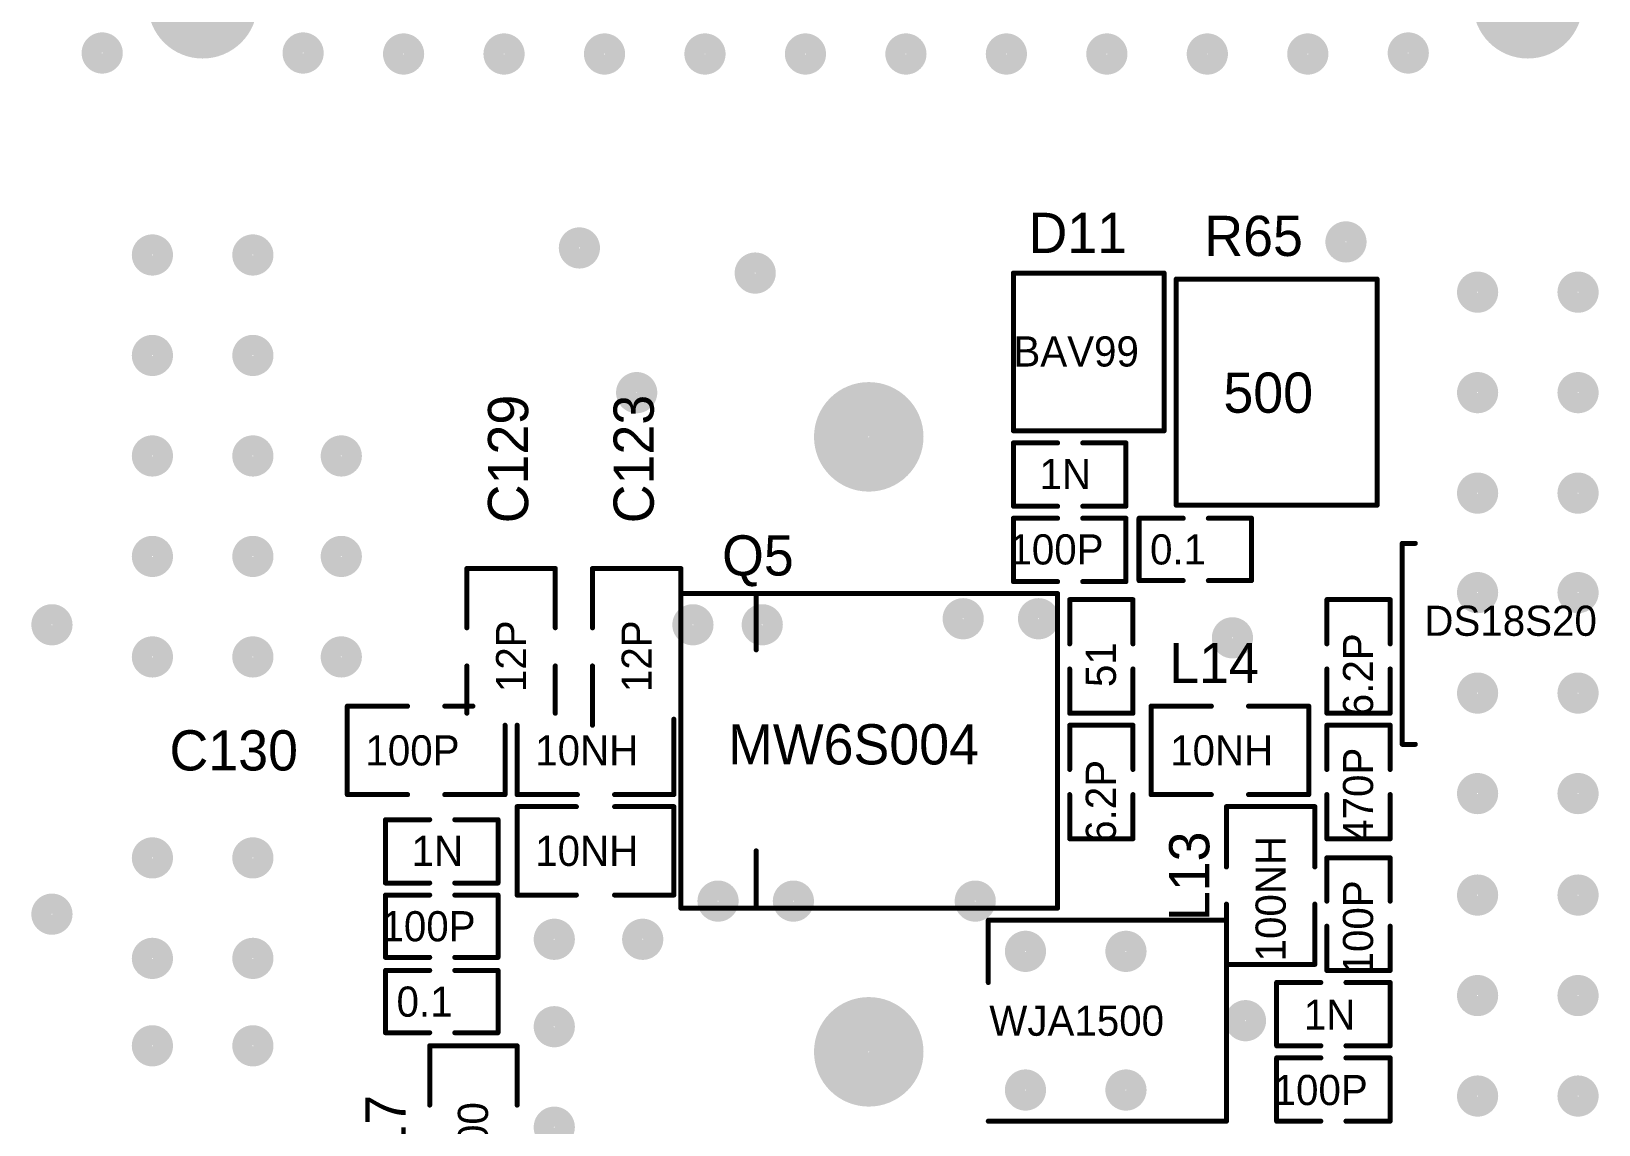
# Model space of a CAD drawing. Extents: x 3.3 to 12.8, y -4.6 to 5.5.
# Drawn here: x 9.716 to 11.277, y -3.227 to -2.139 of the extents above; entities that cross this region are included whole.
import ezdxf

# ---------------------------------------------------------------- set-up
doc = ezdxf.new("R2010")
doc.units = 0
doc.header["$MEASUREMENT"] = 0
for name, color, linetype in [('1', 5, 'CONTINUOUS'), ('2', 1, 'CONTINUOUS'), ('5', 7, 'CONTINUOUS')]:
    doc.layers.add(name, color=color, linetype=linetype)

msp = doc.modelspace()

# ---------------------------------------------------------------- linework, layer by layer
at = {"layer": '1', "const_width": 0.003}
for points in [[(10.694, -2.3787), (10.844, -2.3787, -1), (10.844, -2.3807), (10.694, -2.3807, -1), (10.694, -2.3787)], [(10.695, -2.3797), (10.695, -2.5367, -1), (10.693, -2.5367), (10.693, -2.3797, -1), (10.695, -2.3797)], [(10.845, -2.3797), (10.845, -2.5367, -1), (10.843, -2.5367), (10.843, -2.3797, -1), (10.845, -2.3797)], [(10.856, -2.3847), (11.056, -2.3847, -1), (11.056, -2.3867), (10.856, -2.3867, -1), (10.856, -2.3847)], [(10.855, -2.6107), (10.855, -2.3857, -1), (10.857, -2.3857), (10.857, -2.6107, -1), (10.855, -2.6107)], [(11.055, -2.6107), (11.055, -2.3857, -1), (11.057, -2.3857), (11.057, -2.6107, -1), (11.055, -2.6107)], [(10.694, -2.5357), (10.844, -2.5357, -1), (10.844, -2.5377), (10.694, -2.5377, -1), (10.694, -2.5357)], [(10.694, -2.5477), (10.738, -2.5477, -1), (10.738, -2.5497), (10.694, -2.5497, -1), (10.694, -2.5477)], [(10.695, -2.5487), (10.695, -2.6117, -1), (10.693, -2.6117), (10.693, -2.5487, -1), (10.695, -2.5487)], [(10.806, -2.5497), (10.763, -2.5497, -1), (10.763, -2.5477), (10.806, -2.5477, -1), (10.806, -2.5497)], [(10.807, -2.5487), (10.807, -2.6117, -1), (10.805, -2.6117), (10.805, -2.5487, -1), (10.807, -2.5487)], [(10.694, -2.6107), (10.738, -2.6107, -1), (10.738, -2.6127), (10.694, -2.6127, -1), (10.694, -2.6107)], [(10.806, -2.6127), (10.763, -2.6127, -1), (10.763, -2.6107), (10.806, -2.6107, -1), (10.806, -2.6127)], [(10.856, -2.6097), (11.056, -2.6097, -1), (11.056, -2.6117), (10.856, -2.6117, -1), (10.856, -2.6097)], [(10.694, -2.6227), (10.738, -2.6227, -1), (10.738, -2.6247), (10.694, -2.6247, -1), (10.694, -2.6227)], [(10.695, -2.6237), (10.695, -2.6867, -1), (10.693, -2.6867), (10.693, -2.6237, -1), (10.695, -2.6237)], [(10.806, -2.6247), (10.763, -2.6247, -1), (10.763, -2.6227), (10.806, -2.6227, -1), (10.806, -2.6247)], [(10.807, -2.6237), (10.807, -2.6867, -1), (10.805, -2.6867), (10.805, -2.6237, -1), (10.807, -2.6237)], [(10.819, -2.6227), (10.863, -2.6227, -1), (10.863, -2.6247), (10.819, -2.6247, -1), (10.819, -2.6227)], [(10.818, -2.6857), (10.818, -2.6237, -1), (10.82, -2.6237), (10.82, -2.6857, -1), (10.818, -2.6857)], [(10.931, -2.6247), (10.888, -2.6247, -1), (10.888, -2.6227), (10.931, -2.6227, -1), (10.931, -2.6247)], [(10.93, -2.6857), (10.93, -2.6237, -1), (10.932, -2.6237), (10.932, -2.6857, -1), (10.93, -2.6857)], [(11.094, -2.6497), (11.081, -2.6497, -1), (11.081, -2.6477), (11.094, -2.6477, -1), (11.094, -2.6497)], [(11.08, -2.8487), (11.08, -2.6487, -1), (11.082, -2.6487), (11.082, -2.8487, -1), (11.08, -2.8487)], [(10.151, -2.6737), (10.151, -2.7327, -1), (10.149, -2.7327), (10.149, -2.6737, -1), (10.151, -2.6737)], [(10.238, -2.6747), (10.15, -2.6747, -1), (10.15, -2.6727), (10.238, -2.6727, -1), (10.238, -2.6747)], [(10.239, -2.6737), (10.239, -2.7327, -1), (10.237, -2.7327), (10.237, -2.6737, -1), (10.239, -2.6737)], [(10.276, -2.6737), (10.276, -2.7327, -1), (10.274, -2.7327), (10.274, -2.6737, -1), (10.276, -2.6737)], [(10.363, -2.6747), (10.275, -2.6747, -1), (10.275, -2.6727), (10.363, -2.6727, -1), (10.363, -2.6747)], [(10.364, -2.6737), (10.364, -2.7327, -1), (10.362, -2.7327), (10.362, -2.6737, -1), (10.364, -2.6737)], [(10.819, -2.6847), (10.863, -2.6847, -1), (10.863, -2.6867), (10.819, -2.6867, -1), (10.819, -2.6847)], [(10.931, -2.6867), (10.888, -2.6867, -1), (10.888, -2.6847), (10.931, -2.6847, -1), (10.931, -2.6867)], [(10.738, -2.6997), (10.363, -2.6997, -1), (10.363, -2.6977), (10.738, -2.6977, -1), (10.738, -2.6997)], [(10.364, -2.6987), (10.364, -3.0117, -1), (10.362, -3.0117), (10.362, -2.6987, -1), (10.364, -2.6987)], [(10.439, -2.6987), (10.439, -2.7547, -1), (10.437, -2.7547), (10.437, -2.6987, -1), (10.439, -2.6987)], [(10.694, -2.6857), (10.738, -2.6857, -1), (10.738, -2.6877), (10.694, -2.6877, -1), (10.694, -2.6857)], [(10.739, -2.6987), (10.739, -3.0117, -1), (10.737, -3.0117), (10.737, -2.6987, -1), (10.739, -2.6987)], [(10.806, -2.6877), (10.763, -2.6877, -1), (10.763, -2.6857), (10.806, -2.6857, -1), (10.806, -2.6877)], [(10.751, -2.7047), (10.751, -2.7487, -1), (10.749, -2.7487), (10.749, -2.7047, -1), (10.751, -2.7047)], [(10.75, -2.7037), (10.813, -2.7037, -1), (10.813, -2.7057), (10.75, -2.7057, -1), (10.75, -2.7037)], [(10.814, -2.7047), (10.814, -2.7487, -1), (10.812, -2.7487), (10.812, -2.7047, -1), (10.814, -2.7047)], [(11.007, -2.7047), (11.007, -2.7487, -1), (11.005, -2.7487), (11.005, -2.7047, -1), (11.007, -2.7047)], [(11.069, -2.7057), (11.006, -2.7057, -1), (11.006, -2.7037), (11.069, -2.7037, -1), (11.069, -2.7057)], [(11.07, -2.7047), (11.07, -2.7487, -1), (11.068, -2.7487), (11.068, -2.7047, -1), (11.07, -2.7047)], [(10.151, -2.7707), (10.151, -2.8177, -1), (10.149, -2.8177), (10.149, -2.7707, -1), (10.151, -2.7707)], [(10.239, -2.7707), (10.239, -2.8177, -1), (10.237, -2.8177), (10.237, -2.7707, -1), (10.239, -2.7707)], [(10.274, -2.8297), (10.274, -2.7707, -1), (10.276, -2.7707), (10.276, -2.8297, -1), (10.274, -2.8297)], [(10.362, -2.8297), (10.362, -2.7707, -1), (10.364, -2.7707), (10.364, -2.8297, -1), (10.362, -2.8297)], [(10.749, -2.8177), (10.749, -2.7737, -1), (10.751, -2.7737), (10.751, -2.8177, -1), (10.749, -2.8177)], [(10.812, -2.8177), (10.812, -2.7737, -1), (10.814, -2.7737), (10.814, -2.8177, -1), (10.812, -2.8177)], [(11.005, -2.8177), (11.005, -2.7737, -1), (11.007, -2.7737), (11.007, -2.8177, -1), (11.005, -2.8177)], [(11.068, -2.8177), (11.068, -2.7737, -1), (11.07, -2.7737), (11.07, -2.8177, -1), (11.068, -2.8177)], [(10.031, -2.8097), (10.091, -2.8097, -1), (10.091, -2.8117), (10.031, -2.8117, -1), (10.031, -2.8097)], [(10.032, -2.8107), (10.032, -2.8987, -1), (10.03, -2.8987), (10.03, -2.8107, -1), (10.032, -2.8107)], [(10.156, -2.8117), (10.128, -2.8117, -1), (10.128, -2.8097), (10.156, -2.8097, -1), (10.156, -2.8117)], [(10.15, -2.8167), (10.15, -2.8167, -1), (10.15, -2.8187), (10.15, -2.8187, -1), (10.15, -2.8167)], [(10.238, -2.8167), (10.238, -2.8167, -1), (10.238, -2.8187), (10.238, -2.8187, -1), (10.238, -2.8167)], [(10.355, -2.8987), (10.355, -2.8237, -1), (10.357, -2.8237), (10.357, -2.8987, -1), (10.355, -2.8987)], [(10.75, -2.8167), (10.813, -2.8167, -1), (10.813, -2.8187), (10.75, -2.8187, -1), (10.75, -2.8167)], [(10.831, -2.8097), (10.891, -2.8097, -1), (10.891, -2.8117), (10.831, -2.8117, -1), (10.831, -2.8097)], [(10.832, -2.8107), (10.832, -2.8987, -1), (10.83, -2.8987), (10.83, -2.8107, -1), (10.832, -2.8107)], [(10.988, -2.8117), (10.928, -2.8117, -1), (10.928, -2.8097), (10.988, -2.8097, -1), (10.988, -2.8117)], [(10.989, -2.8107), (10.989, -2.8987, -1), (10.987, -2.8987), (10.987, -2.8107, -1), (10.989, -2.8107)], [(11.069, -2.8187), (11.006, -2.8187, -1), (11.006, -2.8167), (11.069, -2.8167, -1), (11.069, -2.8187)], [(10.187, -2.8987), (10.187, -2.8297, -1), (10.189, -2.8297), (10.189, -2.8987, -1), (10.187, -2.8987)], [(10.201, -2.8297), (10.201, -2.8987, -1), (10.199, -2.8987), (10.199, -2.8297, -1), (10.201, -2.8297)], [(10.75, -2.8287), (10.813, -2.8287, -1), (10.813, -2.8307), (10.75, -2.8307, -1), (10.75, -2.8287)], [(10.749, -2.8737), (10.749, -2.8297, -1), (10.751, -2.8297), (10.751, -2.8737, -1), (10.749, -2.8737)], [(10.812, -2.8737), (10.812, -2.8297, -1), (10.814, -2.8297), (10.814, -2.8737, -1), (10.812, -2.8737)], [(11.007, -2.8297), (11.007, -2.8737, -1), (11.005, -2.8737), (11.005, -2.8297, -1), (11.007, -2.8297)], [(11.069, -2.8307), (11.006, -2.8307, -1), (11.006, -2.8287), (11.069, -2.8287, -1), (11.069, -2.8307)], [(11.07, -2.8297), (11.07, -2.8737, -1), (11.068, -2.8737), (11.068, -2.8297, -1), (11.07, -2.8297)], [(11.094, -2.8497), (11.081, -2.8497, -1), (11.081, -2.8477), (11.094, -2.8477, -1), (11.094, -2.8497)], [(10.031, -2.8977), (10.091, -2.8977, -1), (10.091, -2.8997), (10.031, -2.8997, -1), (10.031, -2.8977)], [(10.188, -2.8997), (10.128, -2.8997, -1), (10.128, -2.8977), (10.188, -2.8977, -1), (10.188, -2.8997)], [(10.2, -2.8977), (10.26, -2.8977, -1), (10.26, -2.8997), (10.2, -2.8997, -1), (10.2, -2.8977)], [(10.297, -2.8977), (10.356, -2.8977, -1), (10.356, -2.8997), (10.297, -2.8997, -1), (10.297, -2.8977)], [(10.749, -2.9427), (10.749, -2.8987, -1), (10.751, -2.8987), (10.751, -2.9427, -1), (10.749, -2.9427)], [(10.812, -2.9427), (10.812, -2.8987, -1), (10.814, -2.8987), (10.814, -2.9427, -1), (10.812, -2.9427)], [(10.831, -2.8977), (10.891, -2.8977, -1), (10.891, -2.8997), (10.831, -2.8997, -1), (10.831, -2.8977)], [(10.988, -2.8997), (10.928, -2.8997, -1), (10.928, -2.8977), (10.988, -2.8977, -1), (10.988, -2.8997)], [(11.005, -2.9427), (11.005, -2.8987, -1), (11.007, -2.8987), (11.007, -2.9427, -1), (11.005, -2.9427)], [(11.068, -2.9427), (11.068, -2.8987, -1), (11.07, -2.8987), (11.07, -2.9427, -1), (11.068, -2.9427)], [(10.2, -2.9097), (10.259, -2.9097, -1), (10.259, -2.9117), (10.2, -2.9117, -1), (10.2, -2.9097)], [(10.201, -2.9107), (10.201, -2.9987, -1), (10.199, -2.9987), (10.199, -2.9107, -1), (10.201, -2.9107)], [(10.356, -2.9117), (10.297, -2.9117, -1), (10.297, -2.9097), (10.356, -2.9097, -1), (10.356, -2.9117)], [(10.357, -2.9107), (10.357, -2.9987, -1), (10.355, -2.9987), (10.355, -2.9107, -1), (10.357, -2.9107)], [(10.907, -2.9107), (10.907, -2.9707, -1), (10.905, -2.9707), (10.905, -2.9107, -1), (10.907, -2.9107)], [(10.994, -2.9117), (10.906, -2.9117, -1), (10.906, -2.9097), (10.994, -2.9097, -1), (10.994, -2.9117)], [(10.995, -2.9107), (10.995, -2.9707, -1), (10.993, -2.9707), (10.993, -2.9107, -1), (10.995, -2.9107)], [(10.069, -2.9227), (10.113, -2.9227, -1), (10.113, -2.9247), (10.069, -2.9247, -1), (10.069, -2.9227)], [(10.07, -2.9237), (10.07, -2.9867, -1), (10.068, -2.9867), (10.068, -2.9237, -1), (10.07, -2.9237)], [(10.181, -2.9247), (10.138, -2.9247, -1), (10.138, -2.9227), (10.181, -2.9227, -1), (10.181, -2.9247)], [(10.182, -2.9237), (10.182, -2.9867, -1), (10.18, -2.9867), (10.18, -2.9237, -1), (10.182, -2.9237)], [(10.813, -2.9437), (10.75, -2.9437, -1), (10.75, -2.9417), (10.813, -2.9417, -1), (10.813, -2.9437)], [(11.069, -2.9437), (11.006, -2.9437, -1), (11.006, -2.9417), (11.069, -2.9417, -1), (11.069, -2.9437)], [(10.439, -2.9547), (10.439, -3.0117, -1), (10.437, -3.0117), (10.437, -2.9547, -1), (10.439, -2.9547)], [(11.007, -2.9617), (11.007, -3.0047, -1), (11.005, -3.0047), (11.005, -2.9617, -1), (11.007, -2.9617)], [(11.006, -2.9607), (11.069, -2.9607, -1), (11.069, -2.9627), (11.006, -2.9627, -1), (11.006, -2.9607)], [(11.07, -2.9617), (11.07, -3.0047, -1), (11.068, -3.0047), (11.068, -2.9617, -1), (11.07, -2.9617)], [(10.069, -2.9857), (10.113, -2.9857, -1), (10.113, -2.9877), (10.069, -2.9877, -1), (10.069, -2.9857)], [(10.181, -2.9877), (10.138, -2.9877, -1), (10.138, -2.9857), (10.181, -2.9857, -1), (10.181, -2.9877)], [(10.069, -2.9977), (10.113, -2.9977, -1), (10.113, -2.9997), (10.069, -2.9997, -1), (10.069, -2.9977)], [(10.07, -2.9987), (10.07, -3.0607, -1), (10.068, -3.0607), (10.068, -2.9987, -1), (10.07, -2.9987)], [(10.181, -2.9997), (10.138, -2.9997, -1), (10.138, -2.9977), (10.181, -2.9977, -1), (10.181, -2.9997)], [(10.182, -2.9987), (10.182, -3.0607, -1), (10.18, -3.0607), (10.18, -2.9987, -1), (10.182, -2.9987)], [(10.2, -2.9977), (10.259, -2.9977, -1), (10.259, -2.9997), (10.2, -2.9997, -1), (10.2, -2.9977)], [(10.356, -2.9997), (10.297, -2.9997, -1), (10.297, -2.9977), (10.356, -2.9977, -1), (10.356, -2.9997)], [(10.738, -3.0127), (10.363, -3.0127, -1), (10.363, -3.0107), (10.738, -3.0107, -1), (10.738, -3.0127)], [(10.905, -3.0677), (10.905, -3.0077, -1), (10.907, -3.0077), (10.907, -3.0677, -1), (10.905, -3.0677)], [(10.993, -3.0677), (10.993, -3.0077, -1), (10.995, -3.0077), (10.995, -3.0677, -1), (10.993, -3.0677)], [(10.67, -3.0237), (10.67, -3.0797, -1), (10.668, -3.0797), (10.668, -3.0237, -1), (10.67, -3.0237)], [(10.906, -3.0247), (10.669, -3.0247, -1), (10.669, -3.0227), (10.906, -3.0227, -1), (10.906, -3.0247)], [(10.907, -3.0237), (10.907, -3.2237, -1), (10.905, -3.2237), (10.905, -3.0237, -1), (10.907, -3.0237)], [(11.005, -3.0737), (11.005, -3.0297, -1), (11.007, -3.0297), (11.007, -3.0737, -1), (11.005, -3.0737)], [(11.068, -3.0737), (11.068, -3.0297, -1), (11.07, -3.0297), (11.07, -3.0737, -1), (11.068, -3.0737)], [(10.069, -3.0597), (10.113, -3.0597, -1), (10.113, -3.0617), (10.069, -3.0617, -1), (10.069, -3.0597)], [(10.069, -3.0727), (10.113, -3.0727, -1), (10.113, -3.0747), (10.069, -3.0747, -1), (10.069, -3.0727)], [(10.07, -3.0737), (10.07, -3.1357, -1), (10.068, -3.1357), (10.068, -3.0737, -1), (10.07, -3.0737)], [(10.181, -3.0617), (10.138, -3.0617, -1), (10.138, -3.0597), (10.181, -3.0597, -1), (10.181, -3.0617)], [(10.181, -3.0747), (10.138, -3.0747, -1), (10.138, -3.0727), (10.181, -3.0727, -1), (10.181, -3.0747)], [(10.182, -3.0737), (10.182, -3.1357, -1), (10.18, -3.1357), (10.18, -3.0737, -1), (10.182, -3.0737)], [(10.994, -3.0687), (10.906, -3.0687, -1), (10.906, -3.0667), (10.994, -3.0667, -1), (10.994, -3.0687)], [(11.006, -3.0727), (11.069, -3.0727, -1), (11.069, -3.0747), (11.006, -3.0747, -1), (11.006, -3.0727)], [(10.67, -3.0797), (10.67, -3.0857, -1), (10.668, -3.0857), (10.668, -3.0797, -1), (10.67, -3.0797)], [(10.956, -3.0847), (11, -3.0847, -1), (11, -3.0867), (10.956, -3.0867, -1), (10.956, -3.0847)], [(10.955, -3.1487), (10.955, -3.0857, -1), (10.957, -3.0857), (10.957, -3.1487, -1), (10.955, -3.1487)], [(11.069, -3.0867), (11.025, -3.0867, -1), (11.025, -3.0847), (11.069, -3.0847, -1), (11.069, -3.0867)], [(11.068, -3.1487), (11.068, -3.0857, -1), (11.07, -3.0857), (11.07, -3.1487, -1), (11.068, -3.1487)], [(10.069, -3.1347), (10.113, -3.1347, -1), (10.113, -3.1367), (10.069, -3.1367, -1), (10.069, -3.1347)], [(10.181, -3.1367), (10.138, -3.1367, -1), (10.138, -3.1347), (10.181, -3.1347, -1), (10.181, -3.1367)], [(10.114, -3.1487), (10.114, -3.2077, -1), (10.112, -3.2077), (10.112, -3.1487, -1), (10.114, -3.1487)], [(10.2, -3.1497), (10.113, -3.1497, -1), (10.113, -3.1477), (10.2, -3.1477, -1), (10.2, -3.1497)], [(10.201, -3.1487), (10.201, -3.2077, -1), (10.199, -3.2077), (10.199, -3.1487, -1), (10.201, -3.1487)], [(10.956, -3.1477), (11, -3.1477, -1), (11, -3.1497), (10.956, -3.1497, -1), (10.956, -3.1477)], [(11.069, -3.1497), (11.025, -3.1497, -1), (11.025, -3.1477), (11.069, -3.1477, -1), (11.069, -3.1497)], [(10.956, -3.1597), (11, -3.1597, -1), (11, -3.1617), (10.956, -3.1617, -1), (10.956, -3.1597)], [(10.955, -3.2237), (10.955, -3.1607, -1), (10.957, -3.1607), (10.957, -3.2237, -1), (10.955, -3.2237)], [(11.069, -3.1617), (11.025, -3.1617, -1), (11.025, -3.1597), (11.069, -3.1597, -1), (11.069, -3.1617)], [(11.068, -3.2237), (11.068, -3.1607, -1), (11.07, -3.1607), (11.07, -3.2237, -1), (11.068, -3.2237)], [(10.906, -3.2247), (10.669, -3.2247, -1), (10.669, -3.2227), (10.906, -3.2227, -1), (10.906, -3.2247)], [(10.956, -3.2227), (11, -3.2227, -1), (11, -3.2247), (10.956, -3.2247, -1), (10.956, -3.2227)], [(11.069, -3.2247), (11.025, -3.2247, -1), (11.025, -3.2227), (11.069, -3.2227, -1), (11.069, -3.2247)]]:
    msp.add_lwpolyline(points, format="xyb", dxfattribs=at)
at = {"layer": '5'}
for points, const_width in [([(9.887, -2.0847), (9.887, -2.0847, -1), (9.887, -2.1387), (9.887, -2.1387, -1), (9.887, -2.0847)], 0.055), ([(11.206, -2.0847), (11.206, -2.0847, -1), (11.206, -2.1387), (11.206, -2.1387, -1), (11.206, -2.0847)], 0.055), ([(9.787, -2.1507), (9.787, -2.1507, -1), (9.787, -2.1707), (9.787, -2.1707, -1), (9.787, -2.1507)], 0.021), ([(9.987, -2.1507), (9.987, -2.1507, -1), (9.987, -2.1707), (9.987, -2.1707, -1), (9.987, -2.1507)], 0.021), ([(10.087, -2.1517), (10.087, -2.1517, -1), (10.087, -2.1717), (10.087, -2.1717, -1), (10.087, -2.1517)], 0.021), ([(10.187, -2.1517), (10.187, -2.1517, -1), (10.187, -2.1717), (10.187, -2.1717, -1), (10.187, -2.1517)], 0.021), ([(10.287, -2.1517), (10.287, -2.1517, -1), (10.287, -2.1717), (10.287, -2.1717, -1), (10.287, -2.1517)], 0.021), ([(10.387, -2.1517), (10.387, -2.1517, -1), (10.387, -2.1717), (10.387, -2.1717, -1), (10.387, -2.1517)], 0.021), ([(10.487, -2.1517), (10.487, -2.1517, -1), (10.487, -2.1717), (10.487, -2.1717, -1), (10.487, -2.1517)], 0.021), ([(10.587, -2.1517), (10.587, -2.1517, -1), (10.587, -2.1717), (10.587, -2.1717, -1), (10.587, -2.1517)], 0.021), ([(10.687, -2.1517), (10.687, -2.1517, -1), (10.687, -2.1717), (10.687, -2.1717, -1), (10.687, -2.1517)], 0.021), ([(10.787, -2.1517), (10.787, -2.1517, -1), (10.787, -2.1717), (10.787, -2.1717, -1), (10.787, -2.1517)], 0.021), ([(10.887, -2.1517), (10.887, -2.1517, -1), (10.887, -2.1717), (10.887, -2.1717, -1), (10.887, -2.1517)], 0.021), ([(10.987, -2.1517), (10.987, -2.1517, -1), (10.987, -2.1717), (10.987, -2.1717, -1), (10.987, -2.1517)], 0.021), ([(11.087, -2.1507), (11.087, -2.1507, -1), (11.087, -2.1707), (11.087, -2.1707, -1), (11.087, -2.1507)], 0.021), ([(10.262, -2.3447), (10.262, -2.3447, -1), (10.262, -2.3647), (10.262, -2.3647, -1), (10.262, -2.3447)], 0.021), ([(11.025, -2.3387), (11.025, -2.3387, -1), (11.025, -2.3587), (11.025, -2.3587, -1), (11.025, -2.3387)], 0.021), ([(9.837, -2.3517), (9.837, -2.3517, -1), (9.837, -2.3717), (9.837, -2.3717, -1), (9.837, -2.3517)], 0.021), ([(9.937, -2.3517), (9.937, -2.3517, -1), (9.937, -2.3717), (9.937, -2.3717, -1), (9.937, -2.3517)], 0.021), ([(10.437, -2.3697), (10.437, -2.3697, -1), (10.437, -2.3897), (10.437, -2.3897, -1), (10.437, -2.3697)], 0.021), ([(11.156, -2.3887), (11.156, -2.3887, -1), (11.156, -2.4087), (11.156, -2.4087, -1), (11.156, -2.3887)], 0.021), ([(11.256, -2.3887), (11.256, -2.3887, -1), (11.256, -2.4087), (11.256, -2.4087, -1), (11.256, -2.3887)], 0.021), ([(9.837, -2.4517), (9.837, -2.4517, -1), (9.837, -2.4717), (9.837, -2.4717, -1), (9.837, -2.4517)], 0.021), ([(9.937, -2.4517), (9.937, -2.4517, -1), (9.937, -2.4717), (9.937, -2.4717, -1), (9.937, -2.4517)], 0.021), ([(10.319, -2.4887), (10.319, -2.4887, -1), (10.319, -2.5087), (10.319, -2.5087, -1), (10.319, -2.4887)], 0.021), ([(11.156, -2.4887), (11.156, -2.4887, -1), (11.156, -2.5087), (11.156, -2.5087, -1), (11.156, -2.4887)], 0.021), ([(11.256, -2.4887), (11.256, -2.4887, -1), (11.256, -2.5087), (11.256, -2.5087, -1), (11.256, -2.4887)], 0.021), ([(10.55, -2.5157), (10.55, -2.5157, -1), (10.55, -2.5697), (10.55, -2.5697, -1), (10.55, -2.5157)], 0.055), ([(9.837, -2.5517), (9.837, -2.5517, -1), (9.837, -2.5717), (9.837, -2.5717, -1), (9.837, -2.5517)], 0.021), ([(9.937, -2.5517), (9.937, -2.5517, -1), (9.937, -2.5717), (9.937, -2.5717, -1), (9.937, -2.5517)], 0.021), ([(10.025, -2.5517), (10.025, -2.5517, -1), (10.025, -2.5717), (10.025, -2.5717, -1), (10.025, -2.5517)], 0.021), ([(11.156, -2.5887), (11.156, -2.5887, -1), (11.156, -2.6087), (11.156, -2.6087, -1), (11.156, -2.5887)], 0.021), ([(11.256, -2.5887), (11.256, -2.5887, -1), (11.256, -2.6087), (11.256, -2.6087, -1), (11.256, -2.5887)], 0.021), ([(9.837, -2.6517), (9.837, -2.6517, -1), (9.837, -2.6717), (9.837, -2.6717, -1), (9.837, -2.6517)], 0.021), ([(9.937, -2.6517), (9.937, -2.6517, -1), (9.937, -2.6717), (9.937, -2.6717, -1), (9.937, -2.6517)], 0.021), ([(10.025, -2.6517), (10.025, -2.6517, -1), (10.025, -2.6717), (10.025, -2.6717, -1), (10.025, -2.6517)], 0.021), ([(11.156, -2.6877), (11.156, -2.6877, -1), (11.156, -2.7077), (11.156, -2.7077, -1), (11.156, -2.6877)], 0.021), ([(11.256, -2.6877), (11.256, -2.6877, -1), (11.256, -2.7077), (11.256, -2.7077, -1), (11.256, -2.6877)], 0.021), ([(9.737, -2.7197), (9.737, -2.7197, -1), (9.737, -2.7397), (9.737, -2.7397, -1), (9.737, -2.7197)], 0.021), ([(10.375, -2.7197), (10.375, -2.7197, -1), (10.375, -2.7397), (10.375, -2.7397, -1), (10.375, -2.7197)], 0.021), ([(10.444, -2.7197), (10.444, -2.7197, -1), (10.444, -2.7397), (10.444, -2.7397, -1), (10.444, -2.7197)], 0.021), ([(10.644, -2.7137), (10.644, -2.7137, -1), (10.644, -2.7337), (10.644, -2.7337, -1), (10.644, -2.7137)], 0.021), ([(10.719, -2.7137), (10.719, -2.7137, -1), (10.719, -2.7337), (10.719, -2.7337, -1), (10.719, -2.7137)], 0.021), ([(10.912, -2.7327), (10.912, -2.7327, -1), (10.912, -2.7527), (10.912, -2.7527, -1), (10.912, -2.7327)], 0.021), ([(9.837, -2.7517), (9.837, -2.7517, -1), (9.837, -2.7717), (9.837, -2.7717, -1), (9.837, -2.7517)], 0.021), ([(9.937, -2.7517), (9.937, -2.7517, -1), (9.937, -2.7717), (9.937, -2.7717, -1), (9.937, -2.7517)], 0.021), ([(10.025, -2.7517), (10.025, -2.7517, -1), (10.025, -2.7717), (10.025, -2.7717, -1), (10.025, -2.7517)], 0.021), ([(11.156, -2.7877), (11.156, -2.7877, -1), (11.156, -2.8077), (11.156, -2.8077, -1), (11.156, -2.7877)], 0.021), ([(11.256, -2.7877), (11.256, -2.7877, -1), (11.256, -2.8077), (11.256, -2.8077, -1), (11.256, -2.7877)], 0.021), ([(11.156, -2.8877), (11.156, -2.8877, -1), (11.156, -2.9077), (11.156, -2.9077, -1), (11.156, -2.8877)], 0.021), ([(11.256, -2.8877), (11.256, -2.8877, -1), (11.256, -2.9077), (11.256, -2.9077, -1), (11.256, -2.8877)], 0.021), ([(9.837, -2.9517), (9.837, -2.9517, -1), (9.837, -2.9717), (9.837, -2.9717, -1), (9.837, -2.9517)], 0.021), ([(9.937, -2.9517), (9.937, -2.9517, -1), (9.937, -2.9717), (9.937, -2.9717, -1), (9.937, -2.9517)], 0.021), ([(11.156, -2.9887), (11.156, -2.9887, -1), (11.156, -3.0087), (11.156, -3.0087, -1), (11.156, -2.9887)], 0.021), ([(11.256, -2.9887), (11.256, -2.9887, -1), (11.256, -3.0087), (11.256, -3.0087, -1), (11.256, -2.9887)], 0.021), ([(10.4, -2.9947), (10.4, -2.9947, -1), (10.4, -3.0147), (10.4, -3.0147, -1), (10.4, -2.9947)], 0.021), ([(10.475, -2.9947), (10.475, -2.9947, -1), (10.475, -3.0147), (10.475, -3.0147, -1), (10.475, -2.9947)], 0.021), ([(10.656, -2.9947), (10.656, -2.9947, -1), (10.656, -3.0147), (10.656, -3.0147, -1), (10.656, -2.9947)], 0.021), ([(9.737, -3.0077), (9.737, -3.0077, -1), (9.737, -3.0277), (9.737, -3.0277, -1), (9.737, -3.0077)], 0.021), ([(10.237, -3.0327), (10.237, -3.0327, -1), (10.237, -3.0527), (10.237, -3.0527, -1), (10.237, -3.0327)], 0.021), ([(10.325, -3.0327), (10.325, -3.0327, -1), (10.325, -3.0527), (10.325, -3.0527, -1), (10.325, -3.0327)], 0.021), ([(9.837, -3.0517), (9.837, -3.0517, -1), (9.837, -3.0717), (9.837, -3.0717, -1), (9.837, -3.0517)], 0.021), ([(9.937, -3.0517), (9.937, -3.0517, -1), (9.937, -3.0717), (9.937, -3.0717, -1), (9.937, -3.0517)], 0.021), ([(10.706, -3.0447), (10.706, -3.0447, -1), (10.706, -3.0647), (10.706, -3.0647, -1), (10.706, -3.0447)], 0.021), ([(10.806, -3.0447), (10.806, -3.0447, -1), (10.806, -3.0647), (10.806, -3.0647, -1), (10.806, -3.0447)], 0.021), ([(11.156, -3.0887), (11.156, -3.0887, -1), (11.156, -3.1087), (11.156, -3.1087, -1), (11.156, -3.0887)], 0.021), ([(11.256, -3.0887), (11.256, -3.0887, -1), (11.256, -3.1087), (11.256, -3.1087, -1), (11.256, -3.0887)], 0.021), ([(10.55, -3.1277), (10.55, -3.1277, -1), (10.55, -3.1817), (10.55, -3.1817, -1), (10.55, -3.1277)], 0.055), ([(10.925, -3.1137), (10.925, -3.1137, -1), (10.925, -3.1337), (10.925, -3.1337, -1), (10.925, -3.1137)], 0.021), ([(10.237, -3.1197), (10.237, -3.1197, -1), (10.237, -3.1397), (10.237, -3.1397, -1), (10.237, -3.1197)], 0.021), ([(9.837, -3.1387), (9.837, -3.1387, -1), (9.837, -3.1587), (9.837, -3.1587, -1), (9.837, -3.1387)], 0.021), ([(9.937, -3.1387), (9.937, -3.1387, -1), (9.937, -3.1587), (9.937, -3.1587, -1), (9.937, -3.1387)], 0.021), ([(10.706, -3.1827), (10.706, -3.1827, -1), (10.706, -3.2027), (10.706, -3.2027, -1), (10.706, -3.1827)], 0.021), ([(10.806, -3.1827), (10.806, -3.1827, -1), (10.806, -3.2027), (10.806, -3.2027, -1), (10.806, -3.1827)], 0.021), ([(11.156, -3.1887), (11.156, -3.1887, -1), (11.156, -3.2087), (11.156, -3.2087, -1), (11.156, -3.1887)], 0.021), ([(11.256, -3.1887), (11.256, -3.1887, -1), (11.256, -3.2087), (11.256, -3.2087, -1), (11.256, -3.1887)], 0.021), ([(10.237, -3.2197), (10.237, -3.2197, -1), (10.237, -3.2397), (10.237, -3.2397, -1), (10.237, -3.2197)], 0.021)]:
    msp.add_lwpolyline(points, format="xyb", dxfattribs=dict(at, const_width=const_width))

# ---------------------------------------------------------------- texts
at = {"layer": '1'}
for s, p in [('D11', (10.709, -2.3597)), ('R65', (10.884, -2.3627)), ('Q5', (10.404, -2.6807)), ('L14', (10.849, -2.7877)), ('C130', (9.854, -2.8747))]:
    msp.add_text(s, height=0.04, dxfattribs=at).set_placement(p)
for s, p in [('C129', (10.211, -2.6287)), ('C123', (10.336, -2.6287)), ('L13', (10.889, -3.0247)), ('L17', (10.089, -3.2867))]:
    msp.add_text(s, height=0.04, rotation=90, dxfattribs=at).set_placement(p)
at = {"layer": '2'}
for s, height, p in [('BAV99', 0.03, (10.694, -2.4727)), ('500', 0.04, (10.903, -2.5187)), ('1N', 0.03, (10.72, -2.5947)), ('100P', 0.03, (10.69, -2.6697)), ('0.1', 0.03, (10.83, -2.6697)), ('DS18S20', 0.03, (11.103, -2.7407)), ('MW6S004', 0.04, (10.41, -2.8687)), ('100P', 0.03, (10.049, -2.8697)), ('10NH', 0.03, (10.218, -2.8697)), ('10NH', 0.03, (10.85, -2.8697)), ('1N', 0.03, (10.095, -2.9697)), ('10NH', 0.03, (10.218, -2.9697)), ('100P', 0.03, (10.065, -3.0447)), ('0.1', 0.03, (10.08, -3.1197)), ('1N', 0.03, (10.983, -3.1327)), ('WJA1500', 0.03, (10.67, -3.1387)), ('100P', 0.03, (10.953, -3.2077))]:
    msp.add_text(s, height=height, dxfattribs=at).set_placement(p)
for s, p in [('12P', (10.209, -2.7967)), ('12P', (10.334, -2.7967)), ('6.2P', (11.052, -2.8207)), ('51', (10.796, -2.7917)), ('470P', (11.052, -2.9457)), ('6.2P', (10.796, -2.9467)), ('100NH', (10.965, -3.0647)), ('100P', (11.052, -3.0777)), ('600', (10.171, -3.2717))]:
    msp.add_text(s, height=0.03, rotation=90, dxfattribs=at).set_placement(p)

doc.saveas('drawing.dxf')
